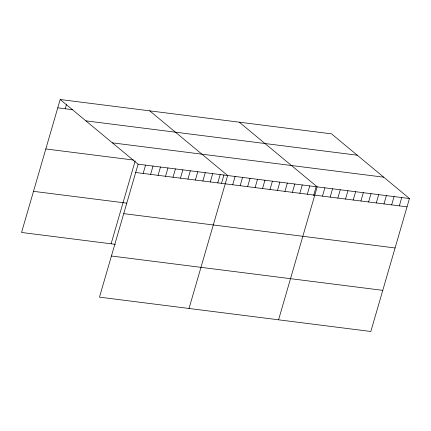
<?xml version="1.0" encoding="UTF-8"?>
<svg xmlns="http://www.w3.org/2000/svg" width="431" height="431" viewBox="0 0 431 431"><rect width="100%" height="100%" fill="white"/><g stroke="black" fill="none" stroke-linecap="round" stroke-linejoin="round"><path stroke-width="0.65" d="M60.178 99.518L138.098 164.189L99.475 297.142L370.822 331.482L409.45 198.529L331.525 133.858L60.178 99.518L21.55 232.471L115.449 244.355M65.226 108.768L66.525 104.297M111.096 243.801L135.172 160.93M143.146 173.445L145.559 165.132M150.608 174.388L153.021 166.08M158.069 175.331L160.488 167.023M165.536 176.274L167.95 167.966M172.998 177.222L175.412 168.909M180.46 178.165L182.873 169.857M187.921 179.107L190.335 170.8M195.383 180.05L197.797 171.743M202.845 180.998L205.258 172.691M210.306 181.941L212.72 173.634M217.768 182.884L220.182 174.577M221.545 183.18L223.969 174.835M189.02 308.477L227.643 175.519L149.724 110.848M232.692 184.775L235.105 176.468M240.153 185.718L242.567 177.41M247.62 186.661L250.034 178.353M255.082 187.609L257.496 179.301M262.544 188.552L264.957 180.244M270.005 189.495L272.419 181.187M277.467 190.443L279.881 182.13M284.929 191.386L287.342 183.078M292.39 192.328L294.804 184.021M299.852 193.271L302.266 184.964M307.314 194.219L309.727 185.912M313.617 195.496L316.23 186.51M278.566 319.807L317.189 186.855L239.27 122.183M322.463 196.137L324.877 187.824M330.151 197.107L332.565 188.8M337.839 198.082L340.253 189.775M345.533 199.052L347.946 190.744M353.221 200.027L355.634 191.72M360.909 201.002L363.322 192.689M368.597 201.972L371.01 193.664M376.285 202.947L378.698 194.64M383.973 203.917L386.386 195.609M391.66 204.892L394.074 196.584M399.348 205.867L401.762 197.554M57.765 107.825L72.688 109.716M85.893 120.858L357.24 155.198M112.383 142.85L383.735 177.189M45.815 148.959L133.491 160.052M138.098 164.189L409.45 198.529M135.684 172.497L407.036 206.837M33.499 191.337L126.779 203.141M123.735 213.631L395.087 247.97M111.424 256.009L382.771 290.349"/></g></svg>
